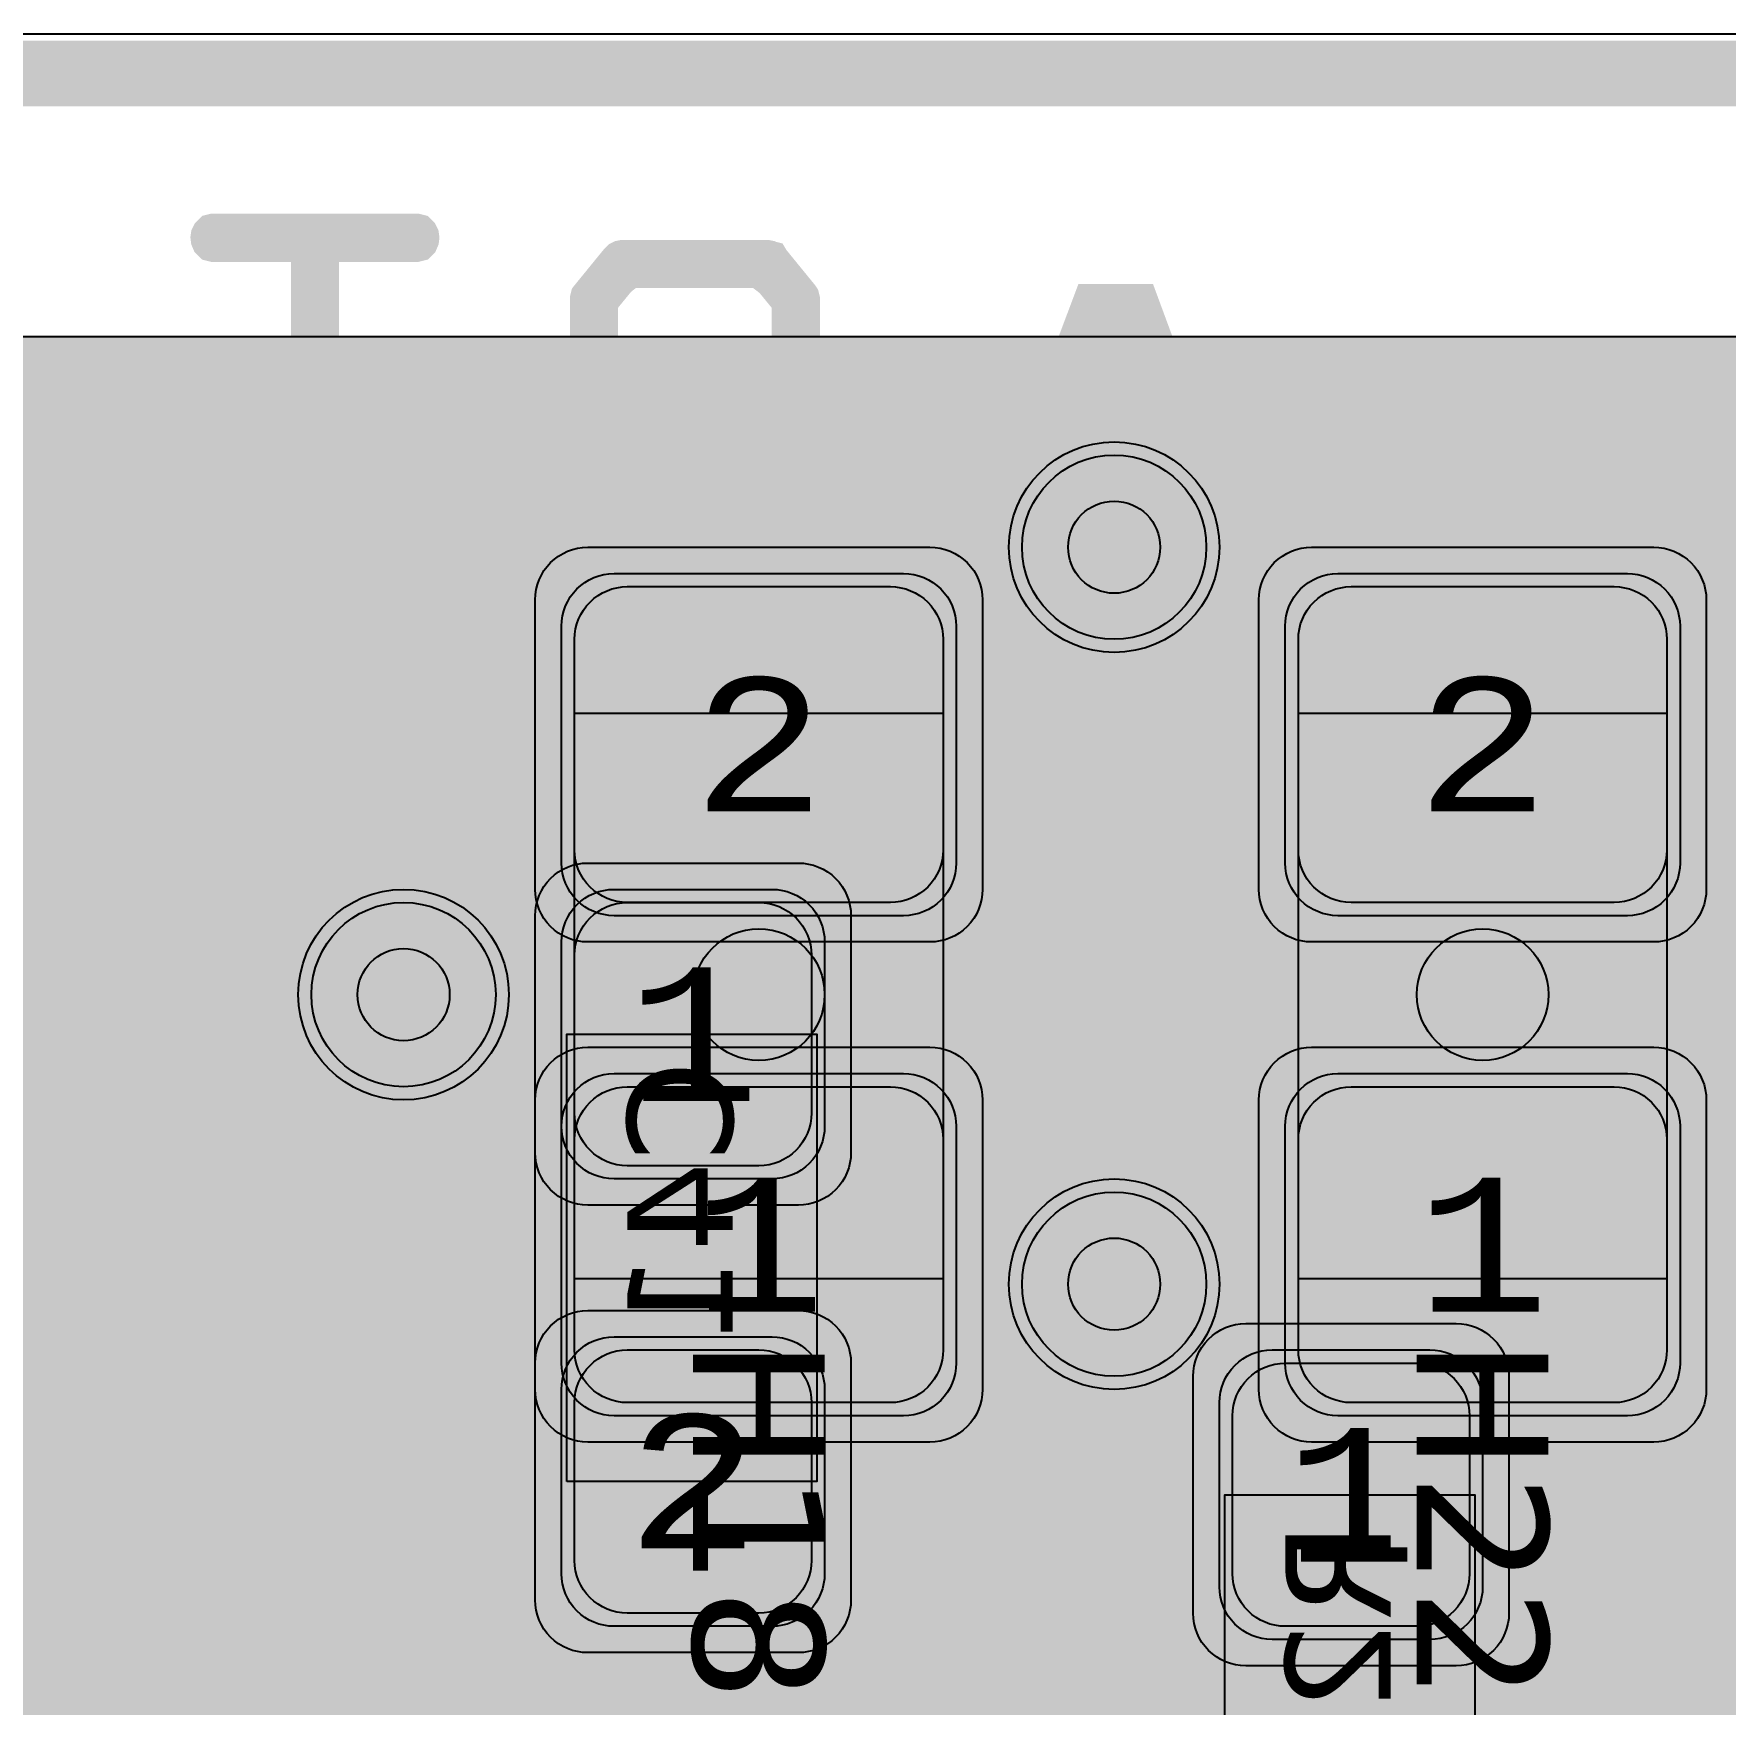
# Model space of a CAD drawing. Extents: x -28 to 199, y -61 to 255.
# Drawn here: x 75 to 81.42, y 248.8 to 255.15 of the extents above; entities that cross this region are included whole.
import ezdxf
from ezdxf.enums import TextEntityAlignment as Align

# ---------------------------------------------------------------- set-up
doc = ezdxf.new("R2010")
doc.units = 0
doc.header["$MEASUREMENT"] = 0
for name, color, linetype in [('ASSEMBLY_OUTLINES_BTM', 191, 'CONTINUOUS'), ('ASSEMBLY_OUTLINES_TOP', 102, 'CONTINUOUS'), ('ASSEMBLY_PART_NUMBERS_BTM', 191, 'CONTINUOUS'), ('ASSEMBLY_PART_NUMBERS_TOP', 102, 'CONTINUOUS'), ('ASSEMBLY_REF_DES_BTM', 191, 'CONTINUOUS'), ('ASSEMBLY_REF_DES_TOP', 102, 'CONTINUOUS'), ('BOARD_OUTLINE', 10, 'CONTINUOUS'), ('DRILL_DRAWING', 21, 'CONTINUOUS'), ('GENERATED_SILKSCREEN_BTM', 255, 'CONTINUOUS'), ('GENERATED_SILKSCREEN_TOP', 140, 'CONTINUOUS'), ('MANUFACTURING_OUTLINES', 10, 'CONTINUOUS'), ('PART_PADS_SMD_BTM', 10, 'CONTINUOUS'), ('PART_PADS_SMD_TOP', 150, 'CONTINUOUS'), ('PIN_NUMBERS_BTM', 8, 'CONTINUOUS'), ('PIN_NUMBERS_TOP', 8, 'CONTINUOUS'), ('PLACEMENT_OUTLINES_BTM', 222, 'CONTINUOUS'), ('PLACEMENT_OUTLINES_TOP', 130, 'CONTINUOUS'), ('PLANE_DATA_LAYER_TOP', 150, 'CONTINUOUS'), ('PLANE_SHAPES_LAYER_2', 230, 'CONTINUOUS'), ('PLANE_SHAPES_LAYER_3', 81, 'CONTINUOUS'), ('PLANE_SHAPES_LAYER_TOP', 150, 'CONTINUOUS'), ('ROUTE_BORDER', 151, 'CONTINUOUS'), ('SILKSCREEN_OUTLINES_BTM', 211, 'CONTINUOUS'), ('SILKSCREEN_OUTLINES_TOP', 150, 'CONTINUOUS'), ('SILKSCREEN_REF_DES_BTM', 211, 'CONTINUOUS'), ('SILKSCREEN_REF_DES_TOP', 150, 'CONTINUOUS'), ('SOLDERMASK_PADS_BTM', 12, 'CONTINUOUS'), ('SOLDERMASK_PADS_TOP', 180, 'CONTINUOUS'), ('SOLDERPASTE_PADS_BTM', 12, 'CONTINUOUS'), ('SOLDERPASTE_PADS_TOP', 180, 'CONTINUOUS'), ('TRACES_LAYER_BOTTOM', 10, 'CONTINUOUS'), ('TRACES_LAYER_TOP', 150, 'CONTINUOUS'), ('VIA_HOLES_LAYER_2', 30, 'CONTINUOUS'), ('VIA_HOLES_LAYER_3', 30, 'CONTINUOUS'), ('VIA_HOLES_LAYER_BOTTOM', 30, 'CONTINUOUS'), ('VIA_HOLES_LAYER_TOP', 30, 'CONTINUOUS'), ('VIA_PADS_LAYER_2', 230, 'CONTINUOUS'), ('VIA_PADS_LAYER_3', 81, 'CONTINUOUS'), ('VIA_PADS_LAYER_BOTTOM', 10, 'CONTINUOUS'), ('VIA_PADS_LAYER_TOP', 150, 'CONTINUOUS')]:
    doc.layers.add(name, color=color, linetype=linetype)
doc.styles.add('COURIER_NEW', font='COUR.TTF')
doc.styles.add('VERDANA', font='verdana.TTF')
doc.styles.add('VERIBEST_GERBER_0', font='txt')

msp = doc.modelspace()

# ---------------------------------------------------------------- hatches: boundary and pattern name
at = {"layer": 'ASSEMBLY_OUTLINES_TOP'}
h = msp.add_hatch(color=256, dxfattribs=at)
edge = h.paths.add_edge_path()
edge.add_arc((77.75, 251.5), 0.25, 0, 360)
h = msp.add_hatch(color=256, dxfattribs=at)
edge = h.paths.add_edge_path()
edge.add_arc((80.5, 251.5), 0.25, 0, 360)
at = {"layer": 'PLANE_DATA_LAYER_TOP'}
h = msp.add_hatch(color=256, dxfattribs=at)
h.paths.add_polyline_path([(80, 232.365844, -0.1989099556854013), (79.977682, 232.311963), (76.210945, 228.545226, -0.1989133663345171), (76.157063, 228.522908), (59.914305, 228.522908, -0.198913366334503), (59.860423, 228.545226), (59.320177, 229.085472, 0.1989122151386104), (58.966624, 229.231919), (50.250273, 229.231919, 0.0837973501695308), (50.086168, 229.204221, -0.0837986131993937), (50.061158, 229.2), (49.753893, 229.2, -0.1385740107174436), (49.714013, 229.211269, 1.0804036103222296), (49.168413, 228.146495, -0.8191892513054791), (49.139002, 228), (48.689638, 228, -0.1756631756824748), (48.640808, 228.017701, 0.3625092994040223), (47.359192, 228.017701, -0.1756631756824748), (47.310362, 228), (47.000008, 228, 0.414213562373095), (47, 227.999992), (47, 225.568799, -0.1989099556854013), (46.977682, 225.514918), (45.792168, 224.329403, 0.1989122151386141), (45.645721, 223.97585), (45.645721, 222.741241, -0.7495331930101992), (45.505318, 222.700199, 3.4209104294883637), (45.505318, 221.299801, -0.7495331930101992), (45.645721, 221.258759), (45.645721, 216.903659, 0.1989122151386141), (45.792168, 216.550106), (46.977682, 215.364592, -0.1989099556853327), (47, 215.310711), (47, 208.3262, -0.414213562373095), (46.9238, 208.25), (40.250008, 208.25, 0.414213562373095), (40.25, 208.249992), (40.25, 207.509818, -0.1989099556853327), (40.227682, 207.455937), (39.293327, 206.521582, -0.1630063276675114), (39.250007, 206.5, 0.3431077501110799), (39.25, 206.499993, -0.163006327667525), (39.228418, 206.456673), (39.204184, 206.432439, 0.1989122151386036), (39.057737, 206.078886), (39.057737, 199.827847, -0.1989099556853499), (39.035419, 199.773966), (38.237431, 198.975978, -0.1989133663344342), (38.183549, 198.95366), (34.8262, 198.95366, -0.414213562373095), (34.75, 199.02986), (34.75, 206.499992, 0.414213562373095), (34.749992, 206.5), (34.317913, 206.5, -0.1960198588118564), (34.264635, 206.521722, 0.1960197135562124), (33.95, 206.65), (31.85, 206.65, 0.1960197135562153), (31.535365, 206.521722, -0.1960198588118564), (31.482087, 206.5), (30.017913, 206.5, -0.1960198588118564), (29.964635, 206.521722, 0.1960197135562153), (29.65, 206.65), (27.55, 206.65, 0.1960197135562138), (27.235365, 206.521722, -0.196019858811865), (27.182087, 206.5), (26.0762, 206.5, -0.414213562373095), (26, 206.5762), (26, 209.249992, 0.414213562373095), (25.999992, 209.25), (22.5762, 209.25, -0.414213562373095), (22.5, 209.3262), (22.5, 217.1738, -0.414213562373095), (22.5762, 217.25), (40.249992, 217.25, 0.414213562373095), (40.25, 217.250008), (40.25, 235.6738, -0.414213562373095), (40.3262, 235.75), (40.926501, 235.75, -0.3936083065980414), (41.00251, 235.679195, 0.9315311087574788), (42.99749, 235.679195, -0.3936083065980414), (43.073499, 235.75), (45.676501, 235.75, -0.3936083065980414), (45.75251, 235.679195, 0.9315311087574788), (47.74749, 235.679195, -0.3936083065980414), (47.823499, 235.75), (54.749992, 235.75, 0.414213562373095), (54.75, 235.750008), (54.75, 253.9238, -0.414213562373095), (54.8262, 254), (76.4238, 254, -0.414213562373095), (76.5, 253.9238), (76.5, 245.000008, 0.414213562373095), (76.500008, 245), (76.9238, 245, -0.414213562373095), (77, 244.9238), (77, 243.738669, -0.1989099556853327), (76.977682, 243.684788), (75.896687, 242.603793, -0.138572885290835), (75.860519, 242.583563, 0.3470511284967585), (75.4, 242.000001), (75.4, 241.999997, 0.8890740124386082), (76.583563, 241.860519, -0.1385728852907777), (76.603793, 241.896687), (77.853553, 243.146447, 0.1989122151386141), (78, 243.5), (78, 244.9238, -0.414213562373095), (78.0762, 245), (79.9238, 245, -0.414213562373095), (80, 244.9238)], flags=0)
h.paths.add_polyline_path([(43.11, 211.84, -0.9999999999999999), (45.709999999999994, 211.84, -0.9999999999999999)], flags=0)
h.paths.add_polyline_path([(43.11, 232.16, -0.9999999999999999), (45.709999999999994, 232.16, -0.9999999999999999)], flags=0)
h.paths.add_polyline_path([(70.36, 251.16, -0.9999999999999999), (72.96, 251.16, -0.9999999999999999)], flags=0)
h.paths.add_polyline_path([(75.85382, 232.201656, 1.5269321533254407), (77.798344, 234.14618, -0.3083936079367561), (77.75, 234.217106), (77.75, 236.85, 0.1989122151386141), (77.603553, 237.203553), (74.003793, 240.803313, -0.1385728852908702), (73.983563, 240.839481, 0.5290192293501887), (73.056188, 241.191725, -0.5447508126718748), (72.937635, 241.2401, 0.9111800432088785), (70.36, 241), (70.36, 240.999999, 0.7658860095707771), (72.783466, 240.345916, -0.5447523950639244), (72.911374, 240.351799, 0.1812054976169237), (73.260519, 240.116437, -0.1385728852908801), (73.296687, 240.096207), (76.727682, 236.665212, -0.1989099556853327), (76.75, 236.611331), (76.75, 234.217106, -0.3083936079367562), (76.701656, 234.14618, 0.2085264349626477), (75.85382, 233.298344, -0.30839360793669), (75.782894, 233.25), (73.57, 233.25, 0.1989122151386067), (73.216447, 233.103553), (72.190166, 232.077272, -0.292650029123305), (72.109912, 232.059663, 4.55738777888818), (72.879663, 231.289912, -0.0885792902101388), (72.874954, 231.316284), (72.874954, 231.316285, -0.1989099556854013), (72.897272, 231.370166), (73.754788, 232.227682, -0.1989133663345172), (73.80867, 232.25), (75.782894, 232.25, -0.30839360793669)], flags=0)
at = {"layer": 'PLANE_SHAPES_LAYER_2'}
h = msp.add_hatch(color=256, dxfattribs=at)
h.paths.add_polyline_path([(169.5, 129.25), (149.5, 129.25), (142.25, 122), (142.25, 90.5), (147.5, 90.5), (147.5, 80), (154, 80), (154, 69.25), (131.75, 69.25), (131.75, 73.25), (121.25, 73.25), (121.25, 81), (110.5, 81), (110.5, 125.75), (106.5, 125.75), (106.5, 128.75), (93.5, 128.75), (93.5, 120.25), (91.75, 120.25), (91.75, 121.5), (80, 121.5), (80, 118.25), (73.25, 118.25), (73.25, 124.5), (67.5, 124.5), (67.5, 128), (57.75, 128), (57.75, 120.25), (55.25, 120.25), (55.25, 121.5), (47.5, 121.5), (47.5, 119), (35, 119), (35, 134.75), (32.75, 134.75), (32.75, 159.75), (29.25, 159.75), (29.25, 175.25), (22.5, 175.25), (22.5, 195.25), (17.25, 195.25), (17.25, 198), (22.5, 198), (22.5, 216.5), (40.25, 216.5), (40.25, 235.5), (54.5, 235.5), (54.5, 254), (87.25, 254), (87.25, 236.25), (86.25, 236.25), (86.25, 228.75), (81, 228.75), (81, 218.75), (95.25, 218.75), (95.25, 194.5), (87, 194.5), (87, 172), (131.1, 172), (131.1, 208.75), (115.5, 208.75), (115.5, 213.75), (106.75, 213.75), (106.75, 218.75), (110.25, 222.25), (110.25, 226.25), (142.5, 226.25), (142.5, 221.5), (160.5, 221.5), (160.5, 240.75), (169.5, 240.75)])
h.paths.add_polyline_path([(35.5, 149.5), (41.75, 149.5), (41.75, 152), (39.25, 152), (39.25, 154), (37.75, 154), (37.75, 152), (35.5, 152)], flags=16)
h.paths.add_polyline_path([(37.5, 125.75), (37.5, 128.75), (42.75, 128.75), (42.75, 125.75)], flags=16)
h.paths.add_polyline_path([(52, 127.75), (52, 130.75), (54.25, 130.75), (54.25, 127.75)], flags=16)
h.paths.add_polyline_path([(50.75, 219.5), (50.75, 226.5), (71.75, 226.5), (71.75, 219.5)], flags=16)
h.paths.add_polyline_path([(66.5, 150.75), (66.5, 177.5), (72.25, 177.5), (72.25, 150.75)], flags=16)
h.paths.add_polyline_path([(47.25, 185.25), (73, 185.25), (73, 188.25), (70.25, 188.25), (70.25, 191), (47.25, 191)], flags=16)
h.paths.add_polyline_path([(84.5, 208), (84.5, 212.75), (85, 212.75), (85, 208)], flags=16)
h.paths.add_polyline_path([(61.5, 137.25), (87.75, 137.25), (87.75, 140.5), (84.75, 140.5), (84.75, 143), (61.5, 143)], flags=16)
h.paths.add_polyline_path([(88.75, 127), (88.75, 130), (91, 130), (91, 127)], flags=16)
h.paths.add_polyline_path([(85.5, 130.25), (85.5, 132.5), (91, 132.5), (91, 130.25)], flags=16)
h.paths.add_polyline_path([(108.75, 142.25), (135.75, 142.25), (135.75, 145.75), (132.25, 145.75), (132.25, 149), (108.75, 149)], flags=16)
h.paths.add_polyline_path([(114.25, 126.75), (140.75, 126.75), (140.75, 129.75), (137.25, 129.75), (137.25, 133), (114.25, 133)], flags=16)
h.paths.add_polyline_path([(155.25, 180.25), (166.25, 180.25), (166.25, 186.25), (152.25, 186.25), (152.25, 183), (155.25, 183)], flags=16)
at = {"layer": 'PLANE_SHAPES_LAYER_3'}
h = msp.add_hatch(color=256, dxfattribs=at)
h.paths.add_polyline_path([(169.5, 129.25), (149.5, 129.25), (142.25, 122), (142.25, 90.5), (147.5, 90.5), (147.5, 80), (154, 80), (154, 69.25), (131.75, 69.25), (131.75, 73.25), (121.25, 73.25), (121.25, 81), (110.5, 81), (110.5, 125.75), (106.5, 125.75), (106.5, 128.75), (93.5, 128.75), (93.5, 120.25), (91.75, 120.25), (91.75, 121.5), (80, 121.5), (80, 118.25), (73.25, 118.25), (73.25, 124.5), (67.5, 124.5), (67.5, 127.75), (58.25, 127.75), (58.25, 130.25), (88.75, 130.25), (88.75, 127), (91, 127), (91, 132.5), (55, 132.5), (55, 131.25), (52, 131.25), (52, 127.75), (55, 127.75), (55, 127.25), (57.75, 127.25), (57.75, 120.25), (55.25, 120.25), (55.25, 121.5), (47.5, 121.5), (47.5, 119), (35, 119), (35, 134.75), (32.75, 134.75), (32.75, 159.75), (29.25, 159.75), (29.25, 175.25), (22.5, 175.25), (22.5, 195.25), (17.25, 195.25), (17.25, 198), (22.5, 198), (22.5, 216.5), (40.25, 216.5), (40.25, 235.5), (54.5, 235.5), (54.5, 254), (87.25, 254), (87.25, 236.25), (86.25, 236.25), (86.25, 228.75), (81, 228.75), (81, 218.75), (95.25, 218.75), (95.25, 194.5), (87, 194.5), (87, 172), (131.1, 172), (131.1, 208.75), (115.5, 208.75), (115.5, 213.75), (106.75, 213.75), (106.75, 218.75), (110.25, 222.25), (110.25, 226.25), (142.5, 226.25), (142.5, 221.5), (160.5, 221.5), (160.5, 240.75), (169.5, 240.75)])
h.paths.add_polyline_path([(35.5, 149.5), (41.75, 149.5), (41.75, 152), (39.25, 152), (39.25, 154), (37.75, 154), (37.75, 152), (35.5, 152)], flags=16)
h.paths.add_polyline_path([(37.5, 125.75), (37.5, 128.75), (42.75, 128.75), (42.75, 125.75)], flags=16)
h.paths.add_polyline_path([(50.75, 219.5), (50.75, 226.5), (71.75, 226.5), (71.75, 219.5)], flags=16)
h.paths.add_polyline_path([(66.5, 150.75), (66.5, 177.5), (72.25, 177.5), (72.25, 150.75)], flags=16)
h.paths.add_polyline_path([(47.25, 185.25), (73, 185.25), (73, 188.25), (70.25, 188.25), (70.25, 191), (47.25, 191)], flags=16)
h.paths.add_polyline_path([(84.5, 208), (84.5, 212.75), (85, 212.75), (85, 208)], flags=16)
h.paths.add_polyline_path([(61.5, 137.25), (87.75, 137.25), (87.75, 140.5), (84.75, 140.5), (84.75, 143), (61.5, 143)], flags=16)
h.paths.add_polyline_path([(108.75, 142.25), (135.75, 142.25), (135.75, 145.75), (132.25, 145.75), (132.25, 149), (108.75, 149)], flags=16)
h.paths.add_polyline_path([(114.25, 126.75), (140.75, 126.75), (140.75, 129.75), (137.25, 129.75), (137.25, 133), (114.25, 133)], flags=16)
h.paths.add_polyline_path([(155.25, 180.25), (166.25, 180.25), (166.25, 186.25), (152.25, 186.25), (152.25, 183), (155.25, 183)], flags=16)
at = {"layer": 'VIA_HOLES_LAYER_2'}
h = msp.add_hatch(color=256, dxfattribs=at)
edge = h.paths.add_edge_path()
edge.add_arc((79.1, 253.2), 0.175, 0, 360)
h = msp.add_hatch(color=256, dxfattribs=at)
edge = h.paths.add_edge_path()
edge.add_arc((76.4, 251.5), 0.175, 0, 360)
h = msp.add_hatch(color=256, dxfattribs=at)
edge = h.paths.add_edge_path()
edge.add_arc((79.1, 250.4), 0.175, 0, 360)
at = {"layer": 'VIA_HOLES_LAYER_3'}
h = msp.add_hatch(color=256, dxfattribs=at)
edge = h.paths.add_edge_path()
edge.add_arc((79.1, 253.2), 0.175, 0, 360)
h = msp.add_hatch(color=256, dxfattribs=at)
edge = h.paths.add_edge_path()
edge.add_arc((76.4, 251.5), 0.175, 0, 360)
h = msp.add_hatch(color=256, dxfattribs=at)
edge = h.paths.add_edge_path()
edge.add_arc((79.1, 250.4), 0.175, 0, 360)
at = {"layer": 'VIA_HOLES_LAYER_BOTTOM'}
h = msp.add_hatch(color=256, dxfattribs=at)
edge = h.paths.add_edge_path()
edge.add_arc((79.1, 253.2), 0.175, 0, 360)
h = msp.add_hatch(color=256, dxfattribs=at)
edge = h.paths.add_edge_path()
edge.add_arc((76.4, 251.5), 0.175, 0, 360)
h = msp.add_hatch(color=256, dxfattribs=at)
edge = h.paths.add_edge_path()
edge.add_arc((79.1, 250.4), 0.175, 0, 360)
at = {"layer": 'VIA_HOLES_LAYER_TOP'}
h = msp.add_hatch(color=256, dxfattribs=at)
edge = h.paths.add_edge_path()
edge.add_arc((79.1, 253.2), 0.175, 0, 360)
h = msp.add_hatch(color=256, dxfattribs=at)
edge = h.paths.add_edge_path()
edge.add_arc((76.4, 251.5), 0.175, 0, 360)
h = msp.add_hatch(color=256, dxfattribs=at)
edge = h.paths.add_edge_path()
edge.add_arc((79.1, 250.4), 0.175, 0, 360)

# ---------------------------------------------------------------- linework, layer by layer
at = {"layer": 'ASSEMBLY_OUTLINES_BTM'}
for points in [[(77.02, 249.65), (77.02, 251.35), (77.97, 251.35), (77.97, 249.65)], [(79.52, 247.9), (79.52, 249.6), (80.47, 249.6), (80.47, 247.9)]]:
    msp.add_lwpolyline(points, close=True, dxfattribs=at)
at = {"layer": 'ASSEMBLY_OUTLINES_TOP'}
for points in [[(77.05, 250.42), (77.05, 252.57), (78.45, 252.57), (78.45, 250.42)], [(79.8, 250.42), (79.8, 252.57), (81.2, 252.57), (81.2, 250.42)]]:
    msp.add_lwpolyline(points, close=True, dxfattribs=at)
at = {"layer": 'ASSEMBLY_OUTLINES_TOP', "const_width": 0.1}
for points in [[(77.25, 252.25), (78.25, 252.25)], [(80, 252.25), (81, 252.25)]]:
    msp.add_lwpolyline(points, dxfattribs=at)
for points in [[(77.25, 251), (77.25, 252), (78.25, 252), (78.25, 251)], [(80, 251), (80, 252), (81, 252), (81, 251)]]:
    msp.add_lwpolyline(points, close=True, dxfattribs=at)
at = {"layer": 'ASSEMBLY_OUTLINES_TOP'}
for centre in [(77.75, 251.5), (80.5, 251.5)]:
    msp.add_circle(centre, 0.25, dxfattribs=at)
at = {"layer": 'BOARD_OUTLINE', "const_width": 0.25}
msp.add_lwpolyline([(0, 1.5), (0, 253.5, -0.4142135624), (1.5, 255), (168.5, 255, -0.4142135624), (170, 253.5), (170, 1.5, -0.4142135624), (168.5, 0), (1.5, 0, -0.4142135624)], format="xyb", close=True, dxfattribs=at)
at = {"layer": 'GENERATED_SILKSCREEN_BTM', "const_width": 0.15}
for points in [[(77.9036, 254.1504), (77.794, 254.2848), (77.7916, 254.2888), (77.7884, 254.2896), (77.7852, 254.2912), (77.7812, 254.292), (77.2324, 254.292), (77.2284, 254.2912), (77.2252, 254.2896), (77.2236, 254.288), (77.222, 254.2872), (77.2196, 254.2848), (77.11, 254.1504), (77.1092, 254.148), (77.1084, 254.1456), (77.1076, 254.1448), (77.1068, 254.1416), (77.1068, 253.872), (77.1076, 253.868), (77.1084, 253.8664), (77.1092, 253.864), (77.11, 253.8616), (77.2196, 253.7264), (77.2236, 253.7232), (77.23, 253.7216), (77.234, 253.7224), (77.2388, 253.724), (77.242, 253.7264), (77.2452, 253.7304), (77.2476, 253.7344), (77.2484, 253.7384), (77.2484, 253.7424), (77.246, 253.7456), (77.1396, 253.8776), (77.1396, 254.136), (77.2404, 254.2592), (77.7732, 254.2592), (77.874, 254.136), (77.874, 253.8776), (77.7676, 253.7456), (77.766, 253.7424), (77.7652, 253.7384), (77.766, 253.7344), (77.7684, 253.7304), (77.7716, 253.7264), (77.7756, 253.724), (77.7796, 253.7224), (77.7852, 253.7216), (77.79, 253.7232), (77.794, 253.7264), (77.9036, 253.8616), (77.9052, 253.8648), (77.906, 253.8656), (77.906, 253.868), (77.9068, 253.8688), (77.9068, 253.8696), (77.9068, 253.872), (77.9068, 254.1416), (77.906, 254.1448), (77.9052, 254.148), (77.9036, 254.1504)], [(77.8908, 253.052), (77.8972, 253.0512), (77.9012, 253.0472), (77.9036, 253.0416), (77.9044, 253.036), (77.9036, 253.0304), (77.9012, 253.0256), (77.8972, 253.0216), (77.8908, 253.02), (77.6484, 253.02), (77.6484, 252.9824), (77.6468, 252.9768), (77.6436, 252.972), (77.638, 252.9696), (77.6324, 252.9688), (77.626, 252.9696), (77.6204, 252.972), (77.6164, 252.9768), (77.6156, 252.9824), (77.6156, 253.02), (77.1452, 253.02), (77.1412, 253.0208), (77.138, 253.0224), (77.1348, 253.0264), (77.1324, 253.0304), (77.1308, 253.0352), (77.13, 253.04), (77.1308, 253.044), (77.134, 253.048), (77.6196, 253.5336), (77.6244, 253.5368), (77.6292, 253.5384), (77.634, 253.5376), (77.6396, 253.5344), (77.6436, 253.5328), (77.646, 253.5296), (77.6476, 253.5264), (77.6484, 253.5224), (77.6484, 253.052), (77.8908, 253.052)], [(77.6156, 253.4824), (77.186, 253.052), (77.6156, 253.052), (77.6156, 253.4824)], [(77.874, 252.6664), (77.8756, 252.6728), (77.8788, 252.676), (77.8844, 252.6784), (77.8908, 252.6792), (77.8964, 252.6784), (77.902, 252.676), (77.906, 252.6728), (77.9068, 252.6664), (77.9068, 252.3544), (77.906, 252.3488), (77.902, 252.344), (77.8964, 252.3416), (77.8908, 252.3408), (77.8844, 252.3416), (77.8788, 252.344), (77.8756, 252.3488), (77.874, 252.3544), (77.874, 252.4952), (77.1228, 252.4952), (77.1172, 252.496), (77.1132, 252.4984), (77.1108, 252.5024), (77.11, 252.508), (77.1092, 252.512), (77.1092, 252.516), (77.1108, 252.5192), (77.114, 252.5224), (77.3332, 252.6784), (77.3388, 252.6808), (77.3444, 252.6808), (77.3492, 252.6784), (77.3532, 252.6744), (77.3564, 252.6696), (77.358, 252.664), (77.358, 252.6608), (77.3564, 252.6584), (77.3548, 252.656), (77.3524, 252.6544), (77.1732, 252.5264), (77.874, 252.5264), (77.874, 252.6664)], [(74.9148, 250.5764), (74.9204, 250.5748), (74.9252, 250.5708), (74.9276, 250.566), (74.9284, 250.5596), (74.9276, 250.554), (74.9252, 250.5484), (74.9204, 250.5444), (74.9148, 250.5436)], [(75.1412, 250.4564), (75.2444, 250.5708), (75.25, 250.5748), (75.2556, 250.5764), (75.6708, 250.5764), (75.6764, 250.5748), (75.6812, 250.5708), (75.6852, 250.566), (75.6868, 250.5604), (75.6868, 250.2108), (75.6868, 250.2084), (75.6868, 250.206), (75.6868, 249.7924), (75.6852, 249.7868), (75.6812, 249.7812), (75.6764, 249.7772), (75.6708, 249.7764), (75.2508, 249.7764), (75.1196, 249.8908), (75.1164, 249.8956), (75.1148, 249.902), (75.1148, 250.0732), (75.2324, 250.206), (75.1484, 250.2732), (75.146, 250.2764), (75.1436, 250.2804), (75.142, 250.2844), (75.1412, 250.2868), (75.1412, 250.4564)], [(75.8868, 250.5436), (75.8812, 250.5452), (75.8764, 250.5484), (75.874, 250.554), (75.8732, 250.5596), (75.874, 250.566), (75.8764, 250.5708), (75.8812, 250.5748), (75.8868, 250.5764), (76.4268, 250.5764), (76.4324, 250.5748), (76.4372, 250.5708), (76.4412, 250.566), (76.4428, 250.5604), (76.4428, 249.7924), (76.4412, 249.7868), (76.4372, 249.782), (76.4324, 249.7796), (76.4268, 249.7788), (76.4204, 249.7796), (76.4148, 249.782), (76.4108, 249.7868), (76.4092, 249.7924), (76.4092, 250.1964), (76.0468, 250.1964), (76.0412, 250.1972), (76.0364, 250.2012), (76.034, 250.2068), (76.0332, 250.2124), (76.034, 250.218), (76.0364, 250.2236), (76.0412, 250.2276), (76.0468, 250.2292), (76.4092, 250.2292), (76.4092, 250.5436), (75.8868, 250.5436)], [(75.6532, 250.5436), (75.2636, 250.5436), (75.174, 250.4436), (75.174, 250.2956), (75.2628, 250.2244), (75.6532, 250.2244), (75.6532, 250.5436)], [(75.6532, 250.1916), (75.2644, 250.1916), (75.1468, 250.0596), (75.1468, 249.9092), (75.2628, 249.8092), (75.6532, 249.8092), (75.6532, 250.1916)], [(78.7108, 249.0756), (78.7092, 249.0732), (78.7052, 249.0724), (78.7012, 249.07), (78.6972, 249.07), (78.5324, 249.07), (78.5284, 249.07), (78.526, 249.0724), (78.5236, 249.0724), (78.5228, 249.0732), (78.522, 249.074), (78.5196, 249.0756), (78.41, 249.2116), (78.4084, 249.2156), (78.4076, 249.218), (78.4068, 249.222), (78.4068, 249.6252), (78.4084, 249.6324), (78.4124, 249.6364), (78.4172, 249.6412), (78.4228, 249.6428), (79.1908, 249.6428), (79.1972, 249.6412), (79.2012, 249.6372), (79.2036, 249.6324), (79.2044, 249.6268), (79.2036, 249.6204), (79.2012, 249.6148), (79.1972, 249.6108), (79.1908, 249.6092), (78.8228, 249.6092), (78.8228, 249.2332), (79.1956, 249.102), (79.2012, 249.0988), (79.2044, 249.0932), (79.2052, 249.0868), (79.2036, 249.082), (79.2012, 249.0772), (79.1964, 249.0732), (79.1916, 249.0708), (79.1852, 249.0724), (78.8124, 249.2036), (78.7108, 249.0756)], [(78.4396, 249.6092), (78.4396, 249.226), (78.5404, 249.102), (78.6892, 249.102), (78.7908, 249.226), (78.7908, 249.6092), (78.4396, 249.6092)], [(78.4396, 248.4716), (78.4396, 248.73), (78.546, 248.8604), (78.5476, 248.866), (78.5468, 248.8708), (78.5444, 248.8764), (78.5396, 248.8796), (78.5348, 248.8828), (78.5292, 248.8836), (78.5236, 248.8828), (78.5196, 248.8788), (78.41, 248.7444), (78.4092, 248.7412), (78.4084, 248.7388), (78.4076, 248.738), (78.4068, 248.7348), (78.4068, 248.4652)], [(79.2068, 248.3308), (79.2068, 248.87), (79.2052, 248.8764), (79.2012, 248.8804), (79.1972, 248.8844), (79.1908, 248.886), (79.0812, 248.886), (79.0788, 248.8852), (79.0732, 248.8836), (79.0708, 248.882), (79.0692, 248.8804), (79.0676, 248.8788), (78.634, 248.3468)], [(78.6556, 248.3204), (79.0884, 248.8532), (79.174, 248.8532), (79.174, 248.3308)]]:
    msp.add_lwpolyline(points, dxfattribs=at)
for points in [[(77.020005, 250.207911, 1.22306e-05), (77.019995, 250.207902), (77.019995, 250.792098, 1.22306e-05), (77.020005, 250.792089), (77.020005, 250.207911)], [(77.970005, 250.216156, 1.1642e-05), (77.969995, 250.216164), (77.969995, 250.783836, 1.1642e-05), (77.970005, 250.783844), (77.970005, 250.216156)], [(79.520005, 248.457911, 1.22306e-05), (79.519995, 248.457902), (79.519995, 249.042098, 1.22306e-05), (79.520005, 249.042089), (79.520005, 248.457911)], [(80.470005, 248.466156, 1.1642e-05), (80.469995, 248.466164), (80.469995, 249.033836, 1.1642e-05), (80.470005, 249.033844), (80.470005, 248.466156)]]:
    msp.add_lwpolyline(points, format="xyb", dxfattribs=at)
at = {"layer": 'GENERATED_SILKSCREEN_TOP', "const_width": 0.15}
for points in [[(75.6792, 254.3924), (75.6728, 254.3908), (75.6688, 254.3868), (75.6664, 254.382), (75.6656, 254.3764), (75.6664, 254.37), (75.6688, 254.3644), (75.6728, 254.3604), (75.6792, 254.3588), (76.0472, 254.3588), (76.0472, 253.8524), (75.6792, 253.8524), (75.6728, 253.8516), (75.6688, 253.8476), (75.6664, 253.842), (75.6656, 253.8364), (75.6664, 253.8308), (75.6688, 253.826), (75.6728, 253.822), (75.6792, 253.8204), (76.4472, 253.8204), (76.4536, 253.822), (76.4576, 253.826), (76.46, 253.8308), (76.4608, 253.8364), (76.46, 253.842), (76.4576, 253.8476), (76.4536, 253.8516), (76.4472, 253.8524), (76.0792, 253.8524), (76.0792, 254.3588), (76.4472, 254.3588), (76.4536, 254.3604), (76.4576, 254.3644), (76.46, 254.37), (76.4608, 254.3764), (76.46, 254.382), (76.4576, 254.3868), (76.4536, 254.3908), (76.4472, 254.3924), (75.6792, 254.3924)], [(75.696, 253.5204), (75.6952, 253.5268), (75.6912, 253.53), (75.6856, 253.5324), (75.6792, 253.5332), (75.6736, 253.5324), (75.668, 253.53), (75.664, 253.5268), (75.6632, 253.5204), (75.6632, 253.2084), (75.664, 253.2028), (75.668, 253.198), (75.6736, 253.1956), (75.6792, 253.1948), (75.6856, 253.1956), (75.6912, 253.198), (75.6952, 253.2028), (75.696, 253.2084), (75.696, 253.3492), (76.4472, 253.3492), (76.4528, 253.35), (76.4568, 253.3524), (76.4592, 253.3564), (76.46, 253.362), (76.4608, 253.366), (76.4608, 253.37), (76.4592, 253.3732), (76.456, 253.3764), (76.2368, 253.5324), (76.2312, 253.5348), (76.2264, 253.5348), (76.2208, 253.5324), (76.2168, 253.5284), (76.2136, 253.5236), (76.212, 253.518), (76.2136, 253.5124), (76.2176, 253.5084), (76.3968, 253.3804), (75.696, 253.3804), (75.696, 253.5204)], [(77, 253.5), (78.5, 253.5)], [(79.75, 253.5), (81.25, 253.5)], [(76.168, 252.3708), (76.0912, 252.3964), (76.0144, 252.3708), (76.012, 252.3708), (76.0088, 252.37), (75.7616, 252.37), (75.7592, 252.37), (75.7568, 252.3708), (75.7536, 252.3716), (75.7504, 252.3748), (75.668, 252.4548), (75.6648, 252.458), (75.664, 252.4628), (75.6632, 252.466), (75.6632, 252.7596), (75.6632, 252.762), (75.664, 252.7644), (75.6648, 252.7676), (75.668, 252.7708), (75.7504, 252.8508), (75.7536, 252.854), (75.7568, 252.8556), (75.7616, 252.8556), (76.0088, 252.8556), (76.012, 252.8556), (76.0136, 252.8556), (76.0144, 252.8548), (76.0912, 252.8292), (76.168, 252.8548), (76.1688, 252.8556), (76.1736, 252.8556), (76.3656, 252.8556), (76.3688, 252.8556), (76.3728, 252.854), (76.3768, 252.8508), (76.4592, 252.7708), (76.4616, 252.7676), (76.4624, 252.7644), (76.4632, 252.762), (76.4632, 252.7596), (76.4632, 252.466), (76.4624, 252.4628), (76.4616, 252.458), (76.4592, 252.4548), (76.3768, 252.3748), (76.372, 252.3716), (76.3688, 252.3708), (76.3656, 252.37), (76.1736, 252.37), (76.1704, 252.37), (76.1688, 252.3708), (76.168, 252.3708)], [(76.0056, 252.8236), (75.7688, 252.8236), (75.696, 252.7516), (75.696, 252.4724), (75.7688, 252.402), (76.0056, 252.402), (76.0744, 252.4252), (76.0744, 252.802), (76.0056, 252.8236)], [(76.3568, 252.8236), (76.1752, 252.8236), (76.1064, 252.802), (76.1064, 252.4252), (76.1752, 252.402), (76.3568, 252.402), (76.4304, 252.4724), (76.4304, 252.7516), (76.3568, 252.8236)]]:
    msp.add_lwpolyline(points, dxfattribs=at)
for points in [[(77.050005, 251.230492, 1.10969e-05), (77.049995, 251.230485), (77.049995, 251.769515, 1.10969e-05), (77.050005, 251.769508), (77.050005, 251.230492)], [(78.450005, 251.230485, 1.10969e-05), (78.449995, 251.230492), (78.449995, 251.769508, 1.10969e-05), (78.450005, 251.769515), (78.450005, 251.230485)], [(79.800005, 251.230492, 1.10969e-05), (79.799995, 251.230485), (79.799995, 251.769515, 1.10969e-05), (79.800005, 251.769508), (79.800005, 251.230492)], [(81.200005, 251.230485, 1.10969e-05), (81.199995, 251.230492), (81.199995, 251.769508, 1.10969e-05), (81.200005, 251.769515), (81.200005, 251.230485)]]:
    msp.add_lwpolyline(points, format="xyb", dxfattribs=at)
at = {"layer": 'MANUFACTURING_OUTLINES'}
msp.add_lwpolyline([(170.150405, 1.5, -0.4142135624), (168.5, -0.150405), (1.5, -0.150405, -0.4142135624), (-0.150405, 1.5), (-0.150405, 253.5, -0.4142135624), (1.5, 255.150405), (168.5, 255.150405, -0.4142135624), (170.150405, 253.5)], format="xyb", close=True, dxfattribs=at)
at = {"layer": 'PART_PADS_SMD_BTM'}
for points in [[(77.8, 251.9, -0.4142135624), (78, 251.7), (78, 251, -0.4142135624), (77.8, 250.8), (77.2, 250.8, -0.4142135624), (77, 251), (77, 251.7, -0.4142135624), (77.2, 251.9)], [(77.8, 250.2, -0.4142135624), (78, 250), (78, 249.3, -0.4142135624), (77.8, 249.1), (77.2, 249.1, -0.4142135624), (77, 249.3), (77, 250, -0.4142135624), (77.2, 250.2)], [(80.3, 250.15, -0.4142135624), (80.5, 249.95), (80.5, 249.25, -0.4142135624), (80.3, 249.05), (79.7, 249.05, -0.4142135624), (79.5, 249.25), (79.5, 249.95, -0.4142135624), (79.7, 250.15)]]:
    msp.add_lwpolyline(points, format="xyb", close=True, dxfattribs=at)
at = {"layer": 'PART_PADS_SMD_TOP'}
for points in [[(78.5, 252, -0.4142135624), (78.3, 251.8), (77.2, 251.8, -0.4142135624), (77, 252), (77, 252.9, -0.4142135624), (77.2, 253.1), (78.3, 253.1, -0.4142135624), (78.5, 252.9)], [(81.25, 252, -0.4142135624), (81.05, 251.8), (79.95, 251.8, -0.4142135624), (79.75, 252), (79.75, 252.9, -0.4142135624), (79.95, 253.1), (81.05, 253.1, -0.4142135624), (81.25, 252.9)], [(78.5, 250.1, -0.4142135624), (78.3, 249.9), (77.2, 249.9, -0.4142135624), (77, 250.1), (77, 251, -0.4142135624), (77.2, 251.2), (78.3, 251.2, -0.4142135624), (78.5, 251)], [(81.25, 250.1, -0.4142135624), (81.05, 249.9), (79.95, 249.9, -0.4142135624), (79.75, 250.1), (79.75, 251, -0.4142135624), (79.95, 251.2), (81.05, 251.2, -0.4142135624), (81.25, 251)]]:
    msp.add_lwpolyline(points, format="xyb", close=True, dxfattribs=at)
at = {"layer": 'PLACEMENT_OUTLINES_BTM'}
for points in [[(77.02, 249.65), (77.02, 251.35), (77.97, 251.35), (77.97, 249.65)], [(79.52, 247.9), (79.52, 249.6), (80.47, 249.6), (80.47, 247.9)]]:
    msp.add_lwpolyline(points, close=True, dxfattribs=at)
at = {"layer": 'PLACEMENT_OUTLINES_TOP'}
for points in [[(77.05, 250.42), (77.05, 252.57), (78.45, 252.57), (78.45, 250.42)], [(79.8, 250.42), (79.8, 252.57), (81.2, 252.57), (81.2, 250.42)]]:
    msp.add_lwpolyline(points, close=True, dxfattribs=at)
at = {"layer": 'PLANE_SHAPES_LAYER_TOP'}
msp.add_solid([(68.75, 242.5), (76.5, 242.5), (68.75, 254), (76.5, 254)], dxfattribs=at)
at = {"layer": 'ROUTE_BORDER'}
msp.add_lwpolyline([(0.635, 2.135), (0.635, 252.5, -0.4142135624), (2.135, 254), (168, 254, -0.4142135624), (169.5, 252.5), (169.5, 2.135, -0.4142135624), (168, 0.635), (2.135, 0.635, -0.4142135624)], format="xyb", close=True, dxfattribs=at)
at = {"layer": 'SILKSCREEN_OUTLINES_BTM'}
for points in [[(77.02, 249.65), (77.02, 251.35), (77.97, 251.35), (77.97, 249.65)], [(79.52, 247.9), (79.52, 249.6), (80.47, 249.6), (80.47, 247.9)]]:
    msp.add_lwpolyline(points, close=True, dxfattribs=at)
at = {"layer": 'SILKSCREEN_OUTLINES_TOP', "const_width": 0.15}
for points in [[(77, 253.5), (78.5, 253.5)], [(79.75, 253.5), (81.25, 253.5)]]:
    msp.add_lwpolyline(points, dxfattribs=at)
at = {"layer": 'SILKSCREEN_OUTLINES_TOP'}
for points in [[(77.05, 250.42), (77.05, 252.57), (78.45, 252.57), (78.45, 250.42)], [(79.8, 250.42), (79.8, 252.57), (81.2, 252.57), (81.2, 250.42)]]:
    msp.add_lwpolyline(points, close=True, dxfattribs=at)
at = {"layer": 'SOLDERMASK_PADS_BTM'}
for points in [[(77.9, 252, -0.4142135624), (78.1, 251.8), (78.1, 250.9, -0.4142135624), (77.9, 250.7), (77.1, 250.7, -0.4142135624), (76.9, 250.9), (76.9, 251.8, -0.4142135624), (77.1, 252)], [(77.9, 250.3, -0.4142135624), (78.1, 250.1), (78.1, 249.2, -0.4142135624), (77.9, 249), (77.1, 249, -0.4142135624), (76.9, 249.2), (76.9, 250.1, -0.4142135624), (77.1, 250.3)], [(80.4, 250.25, -0.4142135624), (80.6, 250.05), (80.6, 249.15, -0.4142135624), (80.4, 248.95), (79.6, 248.95, -0.4142135624), (79.4, 249.15), (79.4, 250.05, -0.4142135624), (79.6, 250.25)]]:
    msp.add_lwpolyline(points, format="xyb", close=True, dxfattribs=at)
at = {"layer": 'SOLDERMASK_PADS_TOP'}
for points in [[(78.6, 251.9, -0.4142135624), (78.4, 251.7), (77.1, 251.7, -0.4142135624), (76.9, 251.9), (76.9, 253, -0.4142135624), (77.1, 253.2), (78.4, 253.2, -0.4142135624), (78.6, 253)], [(81.35, 251.9, -0.4142135624), (81.15, 251.7), (79.85, 251.7, -0.4142135624), (79.65, 251.9), (79.65, 253, -0.4142135624), (79.85, 253.2), (81.15, 253.2, -0.4142135624), (81.35, 253)], [(78.6, 250, -0.4142135624), (78.4, 249.8), (77.1, 249.8, -0.4142135624), (76.9, 250), (76.9, 251.1, -0.4142135624), (77.1, 251.3), (78.4, 251.3, -0.4142135624), (78.6, 251.1)], [(81.35, 250, -0.4142135624), (81.15, 249.8), (79.85, 249.8, -0.4142135624), (79.65, 250), (79.65, 251.1, -0.4142135624), (79.85, 251.3), (81.15, 251.3, -0.4142135624), (81.35, 251.1)]]:
    msp.add_lwpolyline(points, format="xyb", close=True, dxfattribs=at)
at = {"layer": 'SOLDERPASTE_PADS_BTM'}
for points in [[(77.75, 251.85, -0.4142135624), (77.95, 251.65), (77.95, 251.05, -0.4142135624), (77.75, 250.85), (77.25, 250.85, -0.4142135624), (77.05, 251.05), (77.05, 251.65, -0.4142135624), (77.25, 251.85)], [(77.75, 250.15, -0.4142135624), (77.95, 249.95), (77.95, 249.35, -0.4142135624), (77.75, 249.15), (77.25, 249.15, -0.4142135624), (77.05, 249.35), (77.05, 249.95, -0.4142135624), (77.25, 250.15)], [(80.25, 250.1, -0.4142135624), (80.45, 249.9), (80.45, 249.3, -0.4142135624), (80.25, 249.1), (79.75, 249.1, -0.4142135624), (79.55, 249.3), (79.55, 249.9, -0.4142135624), (79.75, 250.1)]]:
    msp.add_lwpolyline(points, format="xyb", close=True, dxfattribs=at)
at = {"layer": 'SOLDERPASTE_PADS_TOP'}
for points in [[(78.45, 252.05, -0.4142135624), (78.25, 251.85), (77.25, 251.85, -0.4142135624), (77.05, 252.05), (77.05, 252.85, -0.4142135624), (77.25, 253.05), (78.25, 253.05, -0.4142135624), (78.45, 252.85)], [(81.2, 252.05, -0.4142135624), (81, 251.85), (80, 251.85, -0.4142135624), (79.8, 252.05), (79.8, 252.85, -0.4142135624), (80, 253.05), (81, 253.05, -0.4142135624), (81.2, 252.85)], [(78.45, 250.15, -0.4142135624), (78.25, 249.95), (77.25, 249.95, -0.4142135624), (77.05, 250.15), (77.05, 250.95, -0.4142135624), (77.25, 251.15), (78.25, 251.15, -0.4142135624), (78.45, 250.95)], [(81.2, 250.15, -0.4142135624), (81, 249.95), (80, 249.95, -0.4142135624), (79.8, 250.15), (79.8, 250.95, -0.4142135624), (80, 251.15), (81, 251.15, -0.4142135624), (81.2, 250.95)]]:
    msp.add_lwpolyline(points, format="xyb", close=True, dxfattribs=at)
at = {"layer": 'TRACES_LAYER_BOTTOM', "const_width": 0.5}
for points in [[(76.4, 251.5), (76.55, 251.35), (77.5, 251.35)], [(79.1, 250.4), (79.25, 250.4), (80, 249.65), (80, 249.6)], [(77.5, 249.65), (77.5, 248.75), (77.35, 248.6), (77.35, 247.75)]]:
    msp.add_lwpolyline(points, dxfattribs=at)
at = {"layer": 'TRACES_LAYER_TOP', "const_width": 0.5}
for points in [[(79.1, 253.2), (79.062709, 253.237291), (78.637291, 253.237291), (78.256632, 252.856632)], [(79.1, 253.2), (79.224023, 253.2), (79.473, 252.951023), (80.5, 252.951023), (80.5, 252.45)], [(77.75, 252.45), (77.85, 252.45), (78.256632, 252.856632)], [(78.256632, 252.856632), (78.156632, 252.856632), (77.75, 252.45)], [(77.75, 250.55), (77.75, 249.623), (77.5, 249.373), (77.5, 248.1)], [(80.5, 250.55), (80.5, 248.1)]]:
    msp.add_lwpolyline(points, dxfattribs=at)
at = {"layer": 'VIA_HOLES_LAYER_2'}
for centre in [(79.1, 253.2), (76.4, 251.5), (79.1, 250.4)]:
    msp.add_circle(centre, 0.175, dxfattribs=at)
at = {"layer": 'VIA_HOLES_LAYER_3'}
for centre in [(79.1, 253.2), (76.4, 251.5), (79.1, 250.4)]:
    msp.add_circle(centre, 0.175, dxfattribs=at)
at = {"layer": 'VIA_HOLES_LAYER_BOTTOM'}
for centre in [(79.1, 253.2), (76.4, 251.5), (79.1, 250.4)]:
    msp.add_circle(centre, 0.175, dxfattribs=at)
at = {"layer": 'VIA_HOLES_LAYER_TOP'}
for centre in [(79.1, 253.2), (76.4, 251.5), (79.1, 250.4)]:
    msp.add_circle(centre, 0.175, dxfattribs=at)
at = {"layer": 'VIA_PADS_LAYER_2'}
for centre in [(79.1, 253.2), (76.4, 251.5), (79.1, 250.4)]:
    msp.add_circle(centre, 0.4, dxfattribs=at)
at = {"layer": 'VIA_PADS_LAYER_3'}
for centre in [(79.1, 253.2), (76.4, 251.5), (79.1, 250.4)]:
    msp.add_circle(centre, 0.4, dxfattribs=at)
at = {"layer": 'VIA_PADS_LAYER_BOTTOM'}
for centre in [(79.1, 253.2), (76.4, 251.5), (79.1, 250.4)]:
    msp.add_circle(centre, 0.35, dxfattribs=at)
at = {"layer": 'VIA_PADS_LAYER_TOP'}
for centre in [(79.1, 253.2), (76.4, 251.5), (79.1, 250.4)]:
    msp.add_circle(centre, 0.35, dxfattribs=at)

# ---------------------------------------------------------------- texts
at = {"layer": 'ASSEMBLY_PART_NUMBERS_BTM', "style": 'VERIBEST_GERBER_0', "text_generation_flag": 2}
msp.add_text('CL10B104KB8SFNC', height=2.032, rotation=90, dxfattribs=at).set_placement((80.04, 250.5), align=Align.TOP_LEFT)
at = {"layer": 'ASSEMBLY_PART_NUMBERS_TOP', "style": 'VERIBEST_GERBER_0'}
for p in [(80.29, 251.5), (83.04, 251.5)]:
    msp.add_text('APT2012CGCK', height=2.032, rotation=270, dxfattribs=at).set_placement(p, align=Align.TOP_LEFT)
at = {"layer": 'ASSEMBLY_REF_DES_BTM', "style": 'VERDANA', "text_generation_flag": 2}
for s, p in [('C41', (77.25, 251.25)), ('R267', (79.75, 249.5))]:
    msp.add_text(s, height=0.4, rotation=90, dxfattribs=at).set_placement(p, align=Align.TOP_LEFT)
at = {"layer": 'ASSEMBLY_REF_DES_TOP', "style": 'VERDANA'}
for s, p in [('H18', (78, 250.2)), ('H22', (80.75, 250.2))]:
    msp.add_text(s, height=0.5, rotation=270, dxfattribs=at).set_placement(p, align=Align.TOP_LEFT)
at = {"layer": 'DRILL_DRAWING', "style": 'VERIBEST_GERBER_0'}
for p in [(79.1, 253.2), (76.4, 251.5), (79.1, 250.4)]:
    msp.add_text('A', height=2, dxfattribs=at).set_placement(p, align=Align.MIDDLE_CENTER)
at = {"layer": 'PIN_NUMBERS_BTM', "style": 'COURIER_NEW'}
for s, p in [('2', (77.75, 252.45)), ('2', (80.5, 252.45)), ('1', (77.5, 251.35)), ('1', (77.75, 250.55)), ('1', (80.5, 250.55)), ('2', (77.5, 249.65)), ('1', (80, 249.6))]:
    msp.add_text(s, height=0.508, dxfattribs=at).set_placement(p, align=Align.MIDDLE_CENTER)
at = {"layer": 'PIN_NUMBERS_TOP', "style": 'COURIER_NEW'}
for s, p in [('2', (77.75, 252.45)), ('2', (80.5, 252.45)), ('1', (77.5, 251.35)), ('1', (77.75, 250.55)), ('1', (80.5, 250.55)), ('2', (77.5, 249.65)), ('1', (80, 249.6))]:
    msp.add_text(s, height=0.508, dxfattribs=at).set_placement(p, align=Align.MIDDLE_CENTER)
at = {"layer": 'SILKSCREEN_REF_DES_BTM', "style": 'VERIBEST_GERBER_0', "text_generation_flag": 2}
for s, p in [('C41', (77.11, 254.4)), ('R267', (78.41, 249.75))]:
    msp.add_text(s, height=0.8, rotation=90, dxfattribs=at).set_placement(p, align=Align.TOP_LEFT)
msp.add_text('FB74', height=0.8, dxfattribs=at).set_placement((76.55, 250.59), align=Align.TOP_LEFT)
at = {"layer": 'SILKSCREEN_REF_DES_TOP', "style": 'VERIBEST_GERBER_0'}
msp.add_text('H18', height=0.8, rotation=270, dxfattribs=at).set_placement((76.46, 254.5), align=Align.TOP_LEFT)

doc.saveas('drawing.dxf')
